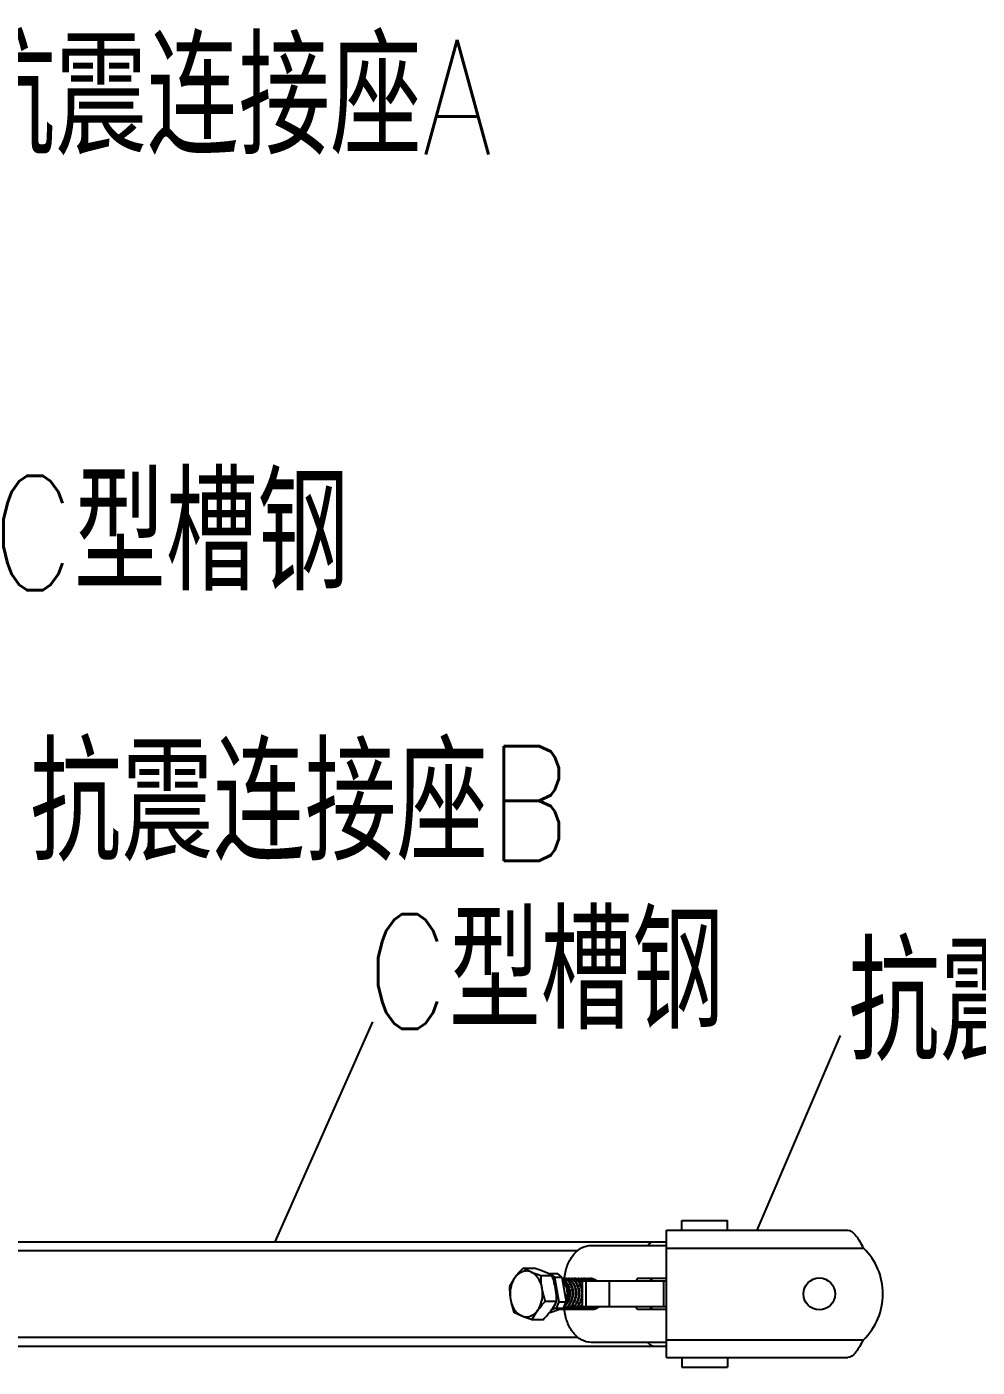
# Model space of a CAD drawing. Extents: x 1031190 to 1725648, y 733081 to 1571294.
# Drawn here: x 1138287 to 1141606, y 1227981 to 1232660 of the extents above; entities that cross this region are included whole.
import ezdxf

# ---------------------------------------------------------------- set-up
doc = ezdxf.new("R2010")
doc.units = 0
doc.header["$LTSCALE"] = 1000
doc.header["$MEASUREMENT"] = 0
doc.layers.add('W_DIM', color=4, linetype='Continuous')
doc.styles.get("Standard").update_dxf_attribs({"font": 'gbenor.shx', "bigfont": 'gbcbig.shx'})
doc.styles.add('wwp100', font='txt.shx', dxfattribs={"width": 0.7, "height": 400, "bigfont": 'hztxt.shx'})
doc.dimstyles.get("Standard").update_dxf_attribs({"dimtxt": 0.18, "dimasz": 0.18, "dimexe": 0.18, "dimexo": 0.0625, "dimgap": 0.09, "dimtad": 0, "dimtih": 1, "dimtoh": 1, "dimdec": 4, "dimzin": 0, "dimdsep": 46, "dimtxsty": 'Standard', "dimcen": 0.09, "dimadec": 0, "dimazin": 0, "dimtfac": 1, "dimtdec": 4, "dimtofl": 0, "dimtmove": 0, "dimatfit": 3, "dimfxl": 0, "dimtolj": 1, "dimtzin": 0, "dimarcsym": 0})

msp = doc.modelspace()

# ---------------------------------------------------------------- linework, layer by layer
at = {"linetype": 'Continuous'}
for p, q in [((1140520.8, 1228014.1), (1140520.8, 1228458.9)), ((1140520.8, 1228458.9), (1141154.5, 1228458.9)), ((1140574.1, 1228458.9), (1140574.1, 1228492.3)), ((1140734.3, 1228458.9), (1140734.3, 1228492.3)), ((1137569.3, 1228418.9), (1140520.8, 1228418.9)), ((1137701.3, 1228387.8), (1140210.7, 1228387.8)), ((1140257.9, 1228405.6), (1140520.8, 1228405.6)), ((1140520.8, 1228396.7), (1141209, 1228396.7)), ((1140019.8, 1228326.3), (1140058.8, 1228326.3)), ((1140082.6, 1228300.6), (1140121.6, 1228300.6)), ((1140110.4, 1228306.3), (1140114.9, 1228307.9)), ((1140114.9, 1228307.9), (1140130.2, 1228294.9)), ((1140114.9, 1228307.9), (1140140.1, 1228307.9)), ((1140130.2, 1228294.9), (1140145.3, 1228208.5)), ((1140130.2, 1228294.9), (1140155.3, 1228294.9)), ((1140155.3, 1228294.9), (1140140.1, 1228307.9)), ((1140155.3, 1228294.9), (1140170.4, 1228208.5)), ((1140226, 1228281), (1140226, 1228192)), ((1140520.8, 1228281), (1140226, 1228281)), ((1140239, 1228281), (1140239, 1228192)), ((1140321.2, 1228281), (1140321.2, 1228192)), ((1140520.8, 1228289.9), (1140421.4, 1228289.9)), ((1140510, 1228281), (1140510, 1228192)), ((1140192.1, 1228250.8), (1140182.9, 1228248.6)), ((1140098.3, 1228210.8), (1140137.3, 1228210.8)), ((1140161.2, 1228187), (1140110.3, 1228169.1)), ((1140136.1, 1228187), (1140119.5, 1228181.1)), ((1140145.3, 1228208.5), (1140136.1, 1228187)), ((1140136.1, 1228187), (1140161.2, 1228187)), ((1140145.3, 1228208.5), (1140170.4, 1228208.5)), ((1140161.2, 1228187), (1140170.4, 1228208.5)), ((1140520.8, 1228192), (1140226, 1228192)), ((1140421.4, 1228183.1), (1140520.8, 1228183.1)), ((1140051.1, 1228146.7), (1140090.2, 1228146.7)), ((1137701.3, 1228085.2), (1140210.7, 1228085.2)), ((1137569.3, 1228054.1), (1140520.8, 1228054.1)), ((1140520.8, 1228067.4), (1140257.9, 1228067.4)), ((1140520.8, 1228076.3), (1141209, 1228076.3)), ((1140520.8, 1228014.1), (1141154.5, 1228014.1)), ((1140574.1, 1228014.1), (1140574.1, 1227980.7)), ((1140734.3, 1228014.1), (1140734.3, 1227980.7))]:
    msp.add_line(p, q, dxfattribs=at)
for p, q in [((1140574.1, 1228492.3), (1140734.3, 1228492.3)), ((1140574.1, 1227980.7), (1140734.3, 1227980.7))]:
    msp.add_line(p, q)
msp.add_circle((1141054.6, 1228236.5), 55.6, dxfattribs=at)
for centre, radius, start, end in [((1140896.2, 1228230.4), 354.2, 27.9978, 29.2622), ((1141054.6, 1228236.5), 222.4, 313.9455, 46.0545), ((1140158, 1228265.6), 24.3, 86.7845, 94.2112), ((1140169, 1228265.3), 24.6, 90.0498, 101.0645), ((1140169, 1228265.6), 24.3, 86.7743, 90.0077), ((1140180, 1228265.3), 24.5, 90.0384, 101.0179), ((1140180, 1228265.6), 24.3, 86.7856, 89.9966), ((1140191, 1228265.3), 24.5, 90.049, 100.9954), ((1140191, 1228265.6), 24.3, 86.7801, 90.0075), ((1140202.1, 1228265.3), 24.6, 90.0437, 101.062), ((1140202, 1228265.6), 24.3, 86.7795, 90.0015), ((1140213.1, 1228265.3), 24.5, 90.0437, 101.0051), ((1140213.1, 1228265.6), 24.3, 86.7867, 90.0021), ((1140224.1, 1228265.3), 24.5, 90.0497, 101.0016), ((1140196.7, 1228254.2), 37.7, 42.2645, 48.752), ((1140224.1, 1228265.6), 24.3, 86.7769, 90.0081), ((1140194.2, 1228251.9), 41.1, 39.2284, 42.3075), ((1140235.1, 1228265.3), 24.6, 90.0405, 101.0531), ((1140208.4, 1228255), 36.6, 45.4702, 48.7951), ((1140235.1, 1228265.6), 24.3, 86.785, 89.9983), ((1140246.1, 1228265.3), 24.5, 90.049, 100.9977), ((1140219.5, 1228255), 36.6, 45.4659, 48.8093), ((1140246.1, 1228265.6), 24.3, 86.7894, 90.0075), ((1140257.1, 1228265.3), 24.6, 90.0526, 101.0446), ((1140230.5, 1228255), 36.6, 45.4871, 48.7938), ((1140257.1, 1228265.6), 24.3, 86.7735, 90.0108), ((1140241.5, 1228255), 36.6, 45.4665, 48.8015), ((1140125.1, 1228239.5), 58.5, 10.5055, 11.18), ((1140111.7, 1228239.3), 71.7, 7.4386, 9.2614), ((1140124.5, 1228239.4), 59.1, 8.9052, 10.5042), ((1140146.2, 1228239.4), 59.4, 9.0333, 9.9567), ((1140142.5, 1228238.9), 63.2, 352.211, 352.5185), ((1140157.5, 1228239.4), 59.1, 8.9818, 11.0323), ((1140152.4, 1228212.5), 29.4, 266.5315, 270.0065), ((1140152.4, 1228212.5), 29.4, 270.0081, 272.8567), ((1140152.4, 1228212.5), 29.4, 272.8574, 275.2194), ((1140163.5, 1228212.6), 29.5, 260.1078, 269.9722), ((1140151.9, 1228214.9), 31.8, 288.4202, 290.7394), ((1140153.5, 1228214.2), 31.1, 285.8298, 288.459), ((1140163.5, 1228212.4), 29.2, 269.9973, 272.6949), ((1140174.5, 1228212.6), 29.5, 260.0711, 269.9827), ((1140163, 1228214.7), 31.7, 288.4602, 290.6746), ((1140164.5, 1228214.2), 31.1, 285.9611, 288.4587), ((1140174.5, 1228212.4), 29.2, 270.008, 272.693), ((1140174.5, 1228212.4), 29.3, 272.6938, 275.2451), ((1140185.5, 1228212.6), 29.5, 260.1504, 269.9814), ((1140174, 1228214.7), 31.7, 288.4602, 290.6754), ((1140175.5, 1228214.2), 31.1, 285.9619, 288.4587), ((1140185.5, 1228212.4), 29.2, 270.0063, 272.6857), ((1140196.6, 1228212.6), 29.5, 260.395, 269.9755), ((1140185, 1228214.7), 31.7, 288.4602, 290.6741), ((1140186.5, 1228214.2), 31.1, 285.9641, 288.119), ((1140186.5, 1228214.4), 31.3, 288.117, 288.456), ((1140196.5, 1228212.4), 29.2, 270.0004, 272.6959), ((1140207.6, 1228212.6), 29.5, 260.0747, 269.9827), ((1140196, 1228214.7), 31.7, 288.4603, 290.6749), ((1140197.5, 1228214.2), 31.1, 285.9612, 288.4587), ((1140207.5, 1228212.4), 29.2, 270.008, 272.6878), ((1140207.5, 1228212.4), 29.3, 272.6886, 275.2518), ((1140218.6, 1228212.6), 29.5, 260.141, 269.976), ((1140207, 1228214.7), 31.7, 288.4602, 290.6747), ((1140208.6, 1228214.2), 31.1, 285.9616, 288.4587), ((1140218.6, 1228212.4), 29.2, 270.0011, 272.692), ((1140229.6, 1228212.6), 29.5, 260.0816, 269.9797), ((1140202.5, 1228222.3), 40.6, 307.6353, 311.5837), ((1140218, 1228214.7), 31.7, 288.4602, 290.6743), ((1140219.6, 1228214.2), 31.1, 285.9612, 288.4587), ((1140229.6, 1228212.4), 29.2, 270.005, 272.6978), ((1140229.6, 1228212.4), 29.3, 272.6985, 275.2581), ((1140240.6, 1228212.6), 29.5, 260.1633, 269.9862), ((1140229, 1228214.7), 31.7, 288.4603, 290.6751), ((1140230.6, 1228214.2), 31.1, 285.9624, 288.4588), ((1140213, 1228222.9), 41.3, 309.969, 311.5624), ((1140214.7, 1228222.5), 40.8, 308.3867, 311.6033), ((1140240.6, 1228212.4), 29.2, 270.011, 272.6839), ((1140251.6, 1228212.6), 29.5, 260.1241, 269.9724), ((1140240, 1228214.7), 31.7, 288.4602, 290.6742), ((1140241.6, 1228214.2), 31.1, 285.9615, 288.4587), ((1140251.6, 1228212.4), 29.2, 269.9975, 272.695), ((1140262.6, 1228212.6), 29.5, 260.0725, 269.9827), ((1140251, 1228214.7), 31.7, 288.4602, 290.6744), ((1140252.6, 1228214.2), 31.1, 285.9611, 288.4587), ((1140262.6, 1228212.4), 29.2, 270.008, 272.6973), ((1140262.6, 1228212.4), 29.3, 272.6981, 275.2477), ((1140262, 1228214.7), 31.7, 288.4603, 290.6754), ((1140263.6, 1228214.2), 31.1, 285.9619, 288.4588), ((1140256.8, 1228223.2), 41.7, 311.2696, 311.5925), ((1140258.5, 1228222.8), 41.2, 309.7045, 311.528), ((1140896.2, 1228242.6), 354.2, 330.7378, 332.0022)]:
    msp.add_arc(centre, radius, start, end, dxfattribs=at)
for points, knots in [([(1141154.5, 1228458.9), (1141164.5, 1228458.9), (1141179.5, 1228445.3), (1141193.2, 1228424.6), (1141201.1, 1228410.8), (1141205.2, 1228403.5)], [0, 0, 0, 0, 0.388881, 0.673899, 1, 1, 1, 1]), ([(1140456.9, 1228405.6), (1140458.7, 1228409.4), (1140463.5, 1228415.9), (1140471.3, 1228418.9), (1140474.9, 1228418.9)], [0, 0, 0, 0, 0.538137, 1, 1, 1, 1]), ([(1140164.3, 1228289.3), (1140165.7, 1228304.8), (1140172.2, 1228334.4), (1140192.6, 1228372.5), (1140222, 1228398.9), (1140246.4, 1228405.6), (1140257.9, 1228405.6)], [0, 0, 0, 0, 0.288185, 0.553327, 0.788006, 1, 1, 1, 1]), ([(1139992.1, 1228294.2), (1139994.1, 1228297), (1140002.7, 1228308.1), (1140012.3, 1228318.6), (1140019.8, 1228326.3)], [0, 0, 0, 0, 0.240981, 1, 1, 1, 1]), ([(1140047.1, 1228313.4), (1140042.5, 1228315.3), (1140032.5, 1228317.5), (1140017.2, 1228315), (1140003.1, 1228307), (1139995.5, 1228298.8), (1139992.1, 1228294.2)], [0, 0, 0, 0, 0.238229, 0.47528, 0.726056, 1, 1, 1, 1]), ([(1140047.1, 1228313.4), (1140044.5, 1228314.5), (1140035.2, 1228318.4), (1140026.2, 1228322.8), (1140019.8, 1228326.3)], [0, 0, 0, 0, 0.275005, 1, 1, 1, 1]), ([(1140086.3, 1228255.7), (1140085.2, 1228262.4), (1140081.7, 1228275), (1140073.1, 1228292), (1140061.6, 1228305.3), (1140052, 1228311.4), (1140047.1, 1228313.4)], [0, 0, 0, 0, 0.27851, 0.540172, 0.780428, 1, 1, 1, 1]), ([(1140047.1, 1228313.4), (1140049.8, 1228312.3), (1140061.5, 1228307.7), (1140073.4, 1228303.6), (1140082.6, 1228300.6)], [0, 0, 0, 0, 0.233658, 1, 1, 1, 1]), ([(1140094.3, 1228313.4), (1140091.5, 1228314.5), (1140079.8, 1228319.2), (1140067.9, 1228323.3), (1140058.8, 1228326.3)], [0, 0, 0, 0, 0.233658, 1, 1, 1, 1]), ([(1140121.6, 1228300.6), (1140119.6, 1228301.7), (1140110.7, 1228306.4), (1140101.5, 1228310.5), (1140094.3, 1228313.4)], [0, 0, 0, 0, 0.226572, 1, 1, 1, 1]), ([(1139992.1, 1228294.2), (1139990.2, 1228291.6), (1139983, 1228281.3), (1139976.7, 1228270.4), (1139972.6, 1228262.2)], [0, 0, 0, 0, 0.263099, 1, 1, 1, 1]), ([(1139992.1, 1228294.2), (1139988.4, 1228289.2), (1139975.5, 1228265.8), (1139972.9, 1228237.3), (1139976.4, 1228217.3)], [0, 0, 0, 0, 0.235366, 1, 1, 1, 1]), ([(1140086.3, 1228255.7), (1140085.7, 1228259.5), (1140083.4, 1228274.3), (1140082.6, 1228289.4), (1140082.6, 1228300.6)], [0, 0, 0, 0, 0.254083, 1, 1, 1, 1]), ([(1140133.5, 1228255.7), (1140132.9, 1228259.5), (1140129.8, 1228274.7), (1140125.4, 1228289.6), (1140121.6, 1228300.6)], [0, 0, 0, 0, 0.248499, 1, 1, 1, 1]), ([(1140156.5, 1228288.5), (1140157.4, 1228288.2), (1140161, 1228286.7), (1140164.3, 1228284.5), (1140166.5, 1228282.6)], [0, 0, 0, 0, 0.241445, 1, 1, 1, 1]), ([(1140164.9, 1228195.1), (1140170.9, 1228201.6), (1140177.5, 1228214.2), (1140180.9, 1228232.4), (1140180.9, 1228246.7), (1140178.2, 1228260.3), (1140171.9, 1228275.3), (1140163.3, 1228284.5), (1140156.6, 1228287.6)], [0, 0, 0, 0, 0.255096, 0.39268, 0.530602, 0.663916, 0.788307, 1, 1, 1, 1]), ([(1140157.8, 1228281.3), (1140165.8, 1228273.5), (1140173.2, 1228256.1), (1140174.2, 1228232.4), (1140171.6, 1228219.9), (1140169.5, 1228214)], [0, 0, 0, 0, 0.470214, 0.736055, 1, 1, 1, 1]), ([(1140159.4, 1228289.9), (1140162.6, 1228289.9), (1140169.3, 1228288.5), (1140174.9, 1228284.8), (1140177.5, 1228282.6)], [0, 0, 0, 0, 0.482589, 1, 1, 1, 1]), ([(1140192.1, 1228250.8), (1140191.2, 1228256.1), (1140188.5, 1228265.9), (1140181.2, 1228278.4), (1140171.3, 1228287.1), (1140163.2, 1228289.6), (1140159.4, 1228289.8)], [0, 0, 0, 0, 0.290521, 0.554658, 0.788516, 1, 1, 1, 1]), ([(1140166.5, 1228282.6), (1140168.5, 1228280.8), (1140176.7, 1228271.9), (1140181, 1228260), (1140182.5, 1228250.8)], [0, 0, 0, 0, 0.227377, 1, 1, 1, 1]), ([(1140170.4, 1228289.9), (1140173.6, 1228289.9), (1140180.3, 1228288.5), (1140185.9, 1228284.8), (1140188.5, 1228282.6)], [0, 0, 0, 0, 0.482586, 1, 1, 1, 1]), ([(1140174.1, 1228185.1), (1140178.8, 1228186.9), (1140187.9, 1228193), (1140197.6, 1228206.9), (1140203.3, 1228224), (1140204.7, 1228242.6), (1140201.6, 1228260.5), (1140194.5, 1228275.6), (1140183.8, 1228286.4), (1140174.7, 1228289.6), (1140170.4, 1228289.8)], [0, 0, 0, 0, 0.11422, 0.241557, 0.38018, 0.523371, 0.662464, 0.789655, 0.901082, 1, 1, 1, 1]), ([(1140188.5, 1228282.6), (1140195.2, 1228276.7), (1140202.4, 1228263.5), (1140205.8, 1228244.5), (1140205.3, 1228228.9), (1140201.7, 1228213.8), (1140195.1, 1228200.6), (1140186, 1228190.4), (1140178.3, 1228186), (1140174.4, 1228184.7)], [0, 0, 0, 0, 0.234995, 0.369193, 0.507415, 0.643708, 0.772808, 0.891506, 1, 1, 1, 1]), ([(1140177.5, 1228282.6), (1140179.5, 1228280.8), (1140187.6, 1228272), (1140191.9, 1228260.2), (1140193.4, 1228251.1)], [0, 0, 0, 0, 0.22749, 1, 1, 1, 1]), ([(1140181.4, 1228289.9), (1140184.6, 1228289.9), (1140191.3, 1228288.5), (1140197, 1228284.8), (1140199.5, 1228282.6)], [0, 0, 0, 0, 0.482586, 1, 1, 1, 1]), ([(1140185.2, 1228185.1), (1140189.8, 1228186.9), (1140198.9, 1228193), (1140208.6, 1228206.9), (1140214.4, 1228224), (1140215.7, 1228242.6), (1140212.7, 1228260.5), (1140205.5, 1228275.6), (1140194.8, 1228286.4), (1140185.7, 1228289.6), (1140181.4, 1228289.8)], [0, 0, 0, 0, 0.114222, 0.241564, 0.380183, 0.523375, 0.662466, 0.789658, 0.901085, 1, 1, 1, 1]), ([(1140199.5, 1228282.6), (1140206.3, 1228276.7), (1140213.4, 1228263.5), (1140216.8, 1228244.5), (1140216.3, 1228228.9), (1140212.7, 1228213.8), (1140206.1, 1228200.6), (1140197, 1228190.4), (1140189.3, 1228186), (1140185.4, 1228184.7)], [0, 0, 0, 0, 0.235001, 0.369196, 0.507414, 0.643709, 0.772807, 0.891505, 1, 1, 1, 1]), ([(1140192.4, 1228289.9), (1140195.6, 1228289.9), (1140202.3, 1228288.5), (1140208, 1228284.8), (1140210.5, 1228282.6)], [0, 0, 0, 0, 0.482588, 1, 1, 1, 1]), ([(1140226, 1228241.4), (1140225.8, 1228247.6), (1140224, 1228259.6), (1140216.8, 1228275.2), (1140206.1, 1228286.3), (1140196.8, 1228289.6), (1140192.4, 1228289.8)], [0, 0, 0, 0, 0.291873, 0.559175, 0.79302, 1, 1, 1, 1]), ([(1140203.4, 1228289.9), (1140206.6, 1228289.9), (1140213.3, 1228288.5), (1140219, 1228284.8), (1140221.6, 1228282.6)], [0, 0, 0, 0, 0.482585, 1, 1, 1, 1]), ([(1140226.1, 1228276.1), (1140223.2, 1228280), (1140216.6, 1228286.6), (1140207.7, 1228289.6), (1140203.4, 1228289.8)], [0, 0, 0, 0, 0.52908, 1, 1, 1, 1]), ([(1140210.5, 1228282.6), (1140212.5, 1228280.9), (1140220.1, 1228272.6), (1140224.4, 1228261.5), (1140226.1, 1228253)], [0, 0, 0, 0, 0.228177, 1, 1, 1, 1]), ([(1140214.4, 1228289.9), (1140217.6, 1228289.9), (1140224.3, 1228288.5), (1140230, 1228284.8), (1140232.6, 1228282.6)], [0, 0, 0, 0, 0.482586, 1, 1, 1, 1]), ([(1140232.7, 1228281.1), (1140230.2, 1228283.6), (1140224.6, 1228287.8), (1140217.7, 1228289.7), (1140214.4, 1228289.8)], [0, 0, 0, 0, 0.520001, 1, 1, 1, 1]), ([(1140225.4, 1228289.9), (1140228.6, 1228289.9), (1140235.3, 1228288.5), (1140241, 1228284.8), (1140243.6, 1228282.6)], [0, 0, 0, 0, 0.482587, 1, 1, 1, 1]), ([(1140243.8, 1228281.1), (1140241.2, 1228283.6), (1140235.6, 1228287.8), (1140228.7, 1228289.7), (1140225.4, 1228289.8)], [0, 0, 0, 0, 0.520002, 1, 1, 1, 1]), ([(1140236.4, 1228289.9), (1140239.6, 1228289.9), (1140246.3, 1228288.5), (1140252, 1228284.8), (1140254.6, 1228282.6)], [0, 0, 0, 0, 0.482583, 1, 1, 1, 1]), ([(1140254.8, 1228281.1), (1140252.2, 1228283.6), (1140246.6, 1228287.8), (1140239.7, 1228289.7), (1140236.4, 1228289.8)], [0, 0, 0, 0, 0.52002, 1, 1, 1, 1]), ([(1140265.8, 1228281.1), (1140263.2, 1228283.6), (1140257.6, 1228287.8), (1140250.7, 1228289.7), (1140247.4, 1228289.8)], [0, 0, 0, 0, 0.519993, 1, 1, 1, 1]), ([(1140247.5, 1228289.9), (1140250.7, 1228289.9), (1140257.3, 1228288.5), (1140263, 1228284.8), (1140265.6, 1228282.6)], [0, 0, 0, 0, 0.482588, 1, 1, 1, 1]), ([(1140258.5, 1228289.9), (1140262, 1228289.9), (1140269.4, 1228288.2), (1140275.4, 1228283.8), (1140278.2, 1228281.1)], [0, 0, 0, 0, 0.479607, 1, 1, 1, 1]), ([(1140276.8, 1228281.1), (1140274.2, 1228283.6), (1140268.6, 1228287.8), (1140261.8, 1228289.7), (1140258.5, 1228289.8)], [0, 0, 0, 0, 0.520009, 1, 1, 1, 1]), ([(1140421.4, 1228289.9), (1140419.7, 1228289.9), (1140416, 1228287.2), (1140415.1, 1228283.2), (1140415.1, 1228281)], [0, 0, 0, 0, 0.440239, 1, 1, 1, 1]), ([(1140465.5, 1228281), (1140465.5, 1228283.2), (1140466.3, 1228287.2), (1140470, 1228289.9), (1140471.8, 1228289.9)], [0, 0, 0, 0, 0.559761, 1, 1, 1, 1]), ([(1139972.6, 1228262.2), (1139972.6, 1228258.5), (1139973, 1228243.4), (1139974.4, 1228228.4), (1139976.4, 1228217.3)], [0, 0, 0, 0, 0.246121, 1, 1, 1, 1]), ([(1140070.6, 1228178.8), (1140074.3, 1228183.8), (1140087.3, 1228207.2), (1140089.8, 1228235.7), (1140086.3, 1228255.7)], [0, 0, 0, 0, 0.235366, 1, 1, 1, 1]), ([(1140098.3, 1228210.8), (1140097, 1228214.5), (1140092.1, 1228229.2), (1140088.3, 1228244.3), (1140086.3, 1228255.7)], [0, 0, 0, 0, 0.251163, 1, 1, 1, 1]), ([(1140137.3, 1228210.8), (1140137.3, 1228214.5), (1140137, 1228229.6), (1140135.5, 1228244.6), (1140133.5, 1228255.7)], [0, 0, 0, 0, 0.246121, 1, 1, 1, 1]), ([(1140182.8, 1228248.6), (1140184.2, 1228237.6), (1140182.4, 1228215.8), (1140170.7, 1228196.6), (1140162.8, 1228190.4)], [0, 0, 0, 0, 0.526254, 1, 1, 1, 1]), ([(1140163.1, 1228185.1), (1140168.3, 1228187.1), (1140178.4, 1228194.3), (1140188.4, 1228210.4), (1140193.5, 1228230.1), (1140193.2, 1228244), (1140192.1, 1228250.8)], [0, 0, 0, 0, 0.217951, 0.46337, 0.729831, 1, 1, 1, 1]), ([(1140193.4, 1228251.1), (1140194.6, 1228244.2), (1140194.9, 1228229.9), (1140189.6, 1228209.9), (1140179.1, 1228193.5), (1140168.7, 1228186.5), (1140163.4, 1228184.7)], [0, 0, 0, 0, 0.271171, 0.538307, 0.783282, 1, 1, 1, 1]), ([(1140168.3, 1228265.9), (1140170.3, 1228262.1), (1140176.6, 1228245), (1140175.1, 1228225.4), (1140169.8, 1228212.7)], [0, 0, 0, 0, 0.239303, 1, 1, 1, 1]), ([(1140182.9, 1228248.6), (1140183.2, 1228246.6), (1140184, 1228238.7), (1140183.4, 1228230.6), (1140182, 1228224.7)], [0, 0, 0, 0, 0.247915, 1, 1, 1, 1]), ([(1140193.2, 1228252), (1140193.7, 1228249.8), (1140195.2, 1228240.6), (1140194.5, 1228231.1), (1140192.9, 1228224.3)], [0, 0, 0, 0, 0.246468, 1, 1, 1, 1]), ([(1140196.2, 1228185.1), (1140200.6, 1228186.7), (1140209.1, 1228192.3), (1140218.5, 1228205), (1140224.5, 1228220.8), (1140226, 1228232.3), (1140226.1, 1228238.2)], [0, 0, 0, 0, 0.218898, 0.461373, 0.725247, 1, 1, 1, 1]), ([(1140226.1, 1228224.8), (1140225.2, 1228220.1), (1140222.5, 1228211.1), (1140215.9, 1228199.1), (1140207.2, 1228189.9), (1140200, 1228185.9), (1140196.4, 1228184.7)], [0, 0, 0, 0, 0.276521, 0.537648, 0.778453, 1, 1, 1, 1]), ([(1140204.9, 1228248.7), (1140205.1, 1228247.2), (1140205.8, 1228241.3), (1140205.7, 1228235.2), (1140205.1, 1228230.7)], [0, 0, 0, 0, 0.247252, 1, 1, 1, 1]), ([(1140215.9, 1228248.7), (1140216.2, 1228246.8), (1140217, 1228239), (1140216.4, 1228231.2), (1140215.2, 1228225.5)], [0, 0, 0, 0, 0.247797, 1, 1, 1, 1]), ([(1139976.4, 1228217.3), (1139977.1, 1228213.5), (1139980.1, 1228198.3), (1139984.5, 1228183.4), (1139988.3, 1228172.4)], [0, 0, 0, 0, 0.248499, 1, 1, 1, 1]), ([(1139976.4, 1228217.3), (1139977.6, 1228210.6), (1139981, 1228197.9), (1139989.7, 1228181), (1140001.2, 1228167.7), (1140010.7, 1228161.6), (1140015.6, 1228159.6)], [0, 0, 0, 0, 0.27851, 0.540172, 0.780428, 1, 1, 1, 1]), ([(1140015.6, 1228159.6), (1140020.3, 1228157.7), (1140030.2, 1228155.5), (1140045.5, 1228158), (1140059.6, 1228166), (1140067.2, 1228174.2), (1140070.6, 1228178.8)], [0, 0, 0, 0, 0.238229, 0.47528, 0.726056, 1, 1, 1, 1]), ([(1140070.6, 1228178.8), (1140068.7, 1228176.1), (1140061.5, 1228165.9), (1140055.2, 1228155), (1140051.1, 1228146.7)], [0, 0, 0, 0, 0.263099, 1, 1, 1, 1]), ([(1140070.6, 1228178.8), (1140072.6, 1228181.5), (1140081.3, 1228192.7), (1140090.8, 1228203.2), (1140098.3, 1228210.8)], [0, 0, 0, 0, 0.240981, 1, 1, 1, 1]), ([(1140090.2, 1228146.7), (1140092.7, 1228149.3), (1140102.4, 1228159.6), (1140111.6, 1228170.3), (1140117.8, 1228178.8)], [0, 0, 0, 0, 0.257895, 1, 1, 1, 1]), ([(1140117.8, 1228178.8), (1140119.8, 1228181.4), (1140126.9, 1228191.7), (1140133.2, 1228202.6), (1140137.3, 1228210.8)], [0, 0, 0, 0, 0.263099, 1, 1, 1, 1]), ([(1140257.9, 1228067.4), (1140246.4, 1228067.4), (1140222.1, 1228074.1), (1140192.8, 1228100.3), (1140172.3, 1228138.2), (1140165.8, 1228167.7), (1140164.3, 1228183.1)], [0, 0, 0, 0, 0.212085, 0.446759, 0.711828, 1, 1, 1, 1]), ([(1140207.2, 1228185.1), (1140210.9, 1228186.5), (1140218.1, 1228190.9), (1140223.6, 1228197.2), (1140226.1, 1228200.8)], [0, 0, 0, 0, 0.478395, 1, 1, 1, 1]), ([(1140226, 1228198.8), (1140223.5, 1228195.5), (1140218, 1228189.7), (1140211, 1228185.9), (1140207.4, 1228184.7)], [0, 0, 0, 0, 0.520421, 1, 1, 1, 1]), ([(1140218.2, 1228185.1), (1140219, 1228185.4), (1140222.2, 1228186.7), (1140225.2, 1228188.6), (1140227.3, 1228190.2)], [0, 0, 0, 0, 0.244171, 1, 1, 1, 1]), ([(1140230.8, 1228192), (1140229.8, 1228191.2), (1140226.1, 1228188.1), (1140221.8, 1228185.8), (1140218.4, 1228184.7)], [0, 0, 0, 0, 0.259878, 1, 1, 1, 1]), ([(1140229.2, 1228185.1), (1140230.1, 1228185.4), (1140233.8, 1228187), (1140237.2, 1228189.3), (1140239.5, 1228191.2)], [0, 0, 0, 0, 0.243219, 1, 1, 1, 1]), ([(1140240, 1228190.5), (1140239.2, 1228189.9), (1140236, 1228187.5), (1140232.3, 1228185.6), (1140229.4, 1228184.7)], [0, 0, 0, 0, 0.258068, 1, 1, 1, 1]), ([(1140240.2, 1228185.1), (1140241.2, 1228185.5), (1140245.3, 1228187.2), (1140248.9, 1228189.8), (1140251.4, 1228192)], [0, 0, 0, 0, 0.242544, 1, 1, 1, 1]), ([(1140252.8, 1228192), (1140251.9, 1228191.1), (1140248.1, 1228188.1), (1140243.8, 1228185.8), (1140240.4, 1228184.7)], [0, 0, 0, 0, 0.259876, 1, 1, 1, 1]), ([(1140251.2, 1228185.1), (1140252.2, 1228185.5), (1140256.3, 1228187.2), (1140259.9, 1228189.8), (1140262.4, 1228192)], [0, 0, 0, 0, 0.242552, 1, 1, 1, 1]), ([(1140263.8, 1228192), (1140262.9, 1228191.2), (1140259.1, 1228188.1), (1140254.8, 1228185.8), (1140251.4, 1228184.7)], [0, 0, 0, 0, 0.25988, 1, 1, 1, 1]), ([(1140262.2, 1228185.1), (1140263.2, 1228185.5), (1140267.3, 1228187.2), (1140271, 1228189.8), (1140273.4, 1228192)], [0, 0, 0, 0, 0.242549, 1, 1, 1, 1]), ([(1140274.8, 1228192), (1140273.9, 1228191.1), (1140270.1, 1228188.1), (1140265.8, 1228185.8), (1140262.4, 1228184.7)], [0, 0, 0, 0, 0.25985, 1, 1, 1, 1]), ([(1140273.2, 1228185.1), (1140274.2, 1228185.5), (1140278.2, 1228187.2), (1140281.8, 1228189.7), (1140284.3, 1228191.8)], [0, 0, 0, 0, 0.242679, 1, 1, 1, 1]), ([(1140284.8, 1228191.1), (1140283.9, 1228190.4), (1140280.5, 1228187.7), (1140276.5, 1228185.7), (1140273.5, 1228184.7)], [0, 0, 0, 0, 0.25881, 1, 1, 1, 1]), ([(1140415.1, 1228192), (1140415.1, 1228189.8), (1140416, 1228185.8), (1140419.7, 1228183.1), (1140421.4, 1228183.1)], [0, 0, 0, 0, 0.559761, 1, 1, 1, 1]), ([(1140471.8, 1228183.1), (1140470, 1228183.1), (1140466.3, 1228185.8), (1140465.5, 1228189.8), (1140465.5, 1228192)], [0, 0, 0, 0, 0.440239, 1, 1, 1, 1]), ([(1140015.6, 1228159.6), (1140013.1, 1228160.6), (1140003.8, 1228164.5), (1139994.7, 1228168.9), (1139988.3, 1228172.4)], [0, 0, 0, 0, 0.275005, 1, 1, 1, 1]), ([(1140015.6, 1228159.6), (1140018.4, 1228158.5), (1140030.1, 1228153.8), (1140042, 1228149.7), (1140051.1, 1228146.7)], [0, 0, 0, 0, 0.233658, 1, 1, 1, 1]), ([(1140474.9, 1228054.1), (1140471.3, 1228054.1), (1140463.5, 1228057.1), (1140458.7, 1228063.6), (1140456.9, 1228067.4)], [0, 0, 0, 0, 0.461863, 1, 1, 1, 1]), ([(1141205.2, 1228069.5), (1141201.1, 1228062.2), (1141193.2, 1228048.4), (1141179.5, 1228027.7), (1141164.5, 1228014.1), (1141154.5, 1228014.1)], [0, 0, 0, 0, 0.326101, 0.611119, 1, 1, 1, 1])]:
    msp.add_open_spline(points, degree=3, knots=knots, dxfattribs=at)
for points in [[(1140162, 1228184.3), (1140159.4, 1228183.5), (1140156.6, 1228183.1), (1140153.9, 1228183.1)], [(1140155.1, 1228183.2), (1140157.4, 1228183.4), (1140159.7, 1228183.9), (1140161.9, 1228184.7)], [(1140164.9, 1228183.1), (1140167.6, 1228183.3), (1140170.4, 1228183.8), (1140173, 1228184.7)], [(1140173.1, 1228184.3), (1140170.4, 1228183.5), (1140167.6, 1228183.1), (1140164.9, 1228183.1)], [(1140184.1, 1228184.3), (1140181.4, 1228183.5), (1140178.7, 1228183.1), (1140175.9, 1228183.1)], [(1140177.2, 1228183.2), (1140179.5, 1228183.4), (1140181.8, 1228183.9), (1140184, 1228184.7)], [(1140186.9, 1228183.1), (1140189.6, 1228183.3), (1140192.4, 1228183.8), (1140195, 1228184.7)], [(1140195.1, 1228184.3), (1140192.4, 1228183.5), (1140189.7, 1228183.1), (1140186.9, 1228183.1)], [(1140197.9, 1228183.1), (1140200.7, 1228183.3), (1140203.4, 1228183.8), (1140206, 1228184.7)], [(1140206.1, 1228184.3), (1140203.5, 1228183.5), (1140200.7, 1228183.1), (1140197.9, 1228183.1)], [(1140217.1, 1228184.3), (1140214.5, 1228183.5), (1140211.7, 1228183.1), (1140208.9, 1228183.1)], [(1140210.2, 1228183.2), (1140212.5, 1228183.4), (1140214.8, 1228183.9), (1140217, 1228184.7)], [(1140219.9, 1228183.1), (1140222.7, 1228183.3), (1140225.4, 1228183.8), (1140228, 1228184.7)], [(1140228.1, 1228184.3), (1140225.5, 1228183.5), (1140222.7, 1228183.1), (1140219.9, 1228183.1)], [(1140239.1, 1228184.3), (1140236.5, 1228183.5), (1140233.7, 1228183.1), (1140230.9, 1228183.1)], [(1140232.2, 1228183.2), (1140234.6, 1228183.4), (1140236.9, 1228183.9), (1140239.1, 1228184.7)], [(1140241.9, 1228183.1), (1140244.7, 1228183.3), (1140247.5, 1228183.8), (1140250.1, 1228184.7)], [(1140250.1, 1228184.3), (1140247.5, 1228183.5), (1140244.7, 1228183.1), (1140242, 1228183.1)], [(1140253, 1228183.1), (1140255.7, 1228183.3), (1140258.5, 1228183.8), (1140261.1, 1228184.7)], [(1140261.2, 1228184.3), (1140258.5, 1228183.5), (1140255.7, 1228183.1), (1140253, 1228183.1)], [(1140272.2, 1228184.3), (1140269.5, 1228183.5), (1140266.7, 1228183.1), (1140264, 1228183.1)], [(1140265.3, 1228183.2), (1140267.6, 1228183.4), (1140269.9, 1228183.9), (1140272.1, 1228184.7)]]:
    msp.add_open_spline(points, degree=3, dxfattribs=at)

# ---------------------------------------------------------------- texts
at = {"layer": 'W_DIM', "color": 7, "style": 'wwp100', "width": 0.8}
for s, p in [('抗震连接座A', (1138066.3, 1232214.4)), ('C型槽钢', (1138164.1, 1230693)), ('抗震连接座B', (1138297.8, 1229749)), ('C型槽钢', (1139473.3, 1229161.8)), ('抗震连接座A', (1141156, 1229052.9))]:
    msp.add_text(s, height=400, dxfattribs=at).set_placement(p)

# ---------------------------------------------------------------- leaders
at = {"layer": 'W_DIM', "color": 7}
for points in [[(1139154.7, 1228418.9), (1139495.1, 1229186.8)], [(1140837.6, 1228458.9), (1141129, 1229138.4)]]:
    msp.add_leader(points, dimstyle='Standard', override={"dimgap": 20}, dxfattribs=at)

doc.saveas('drawing.dxf')
